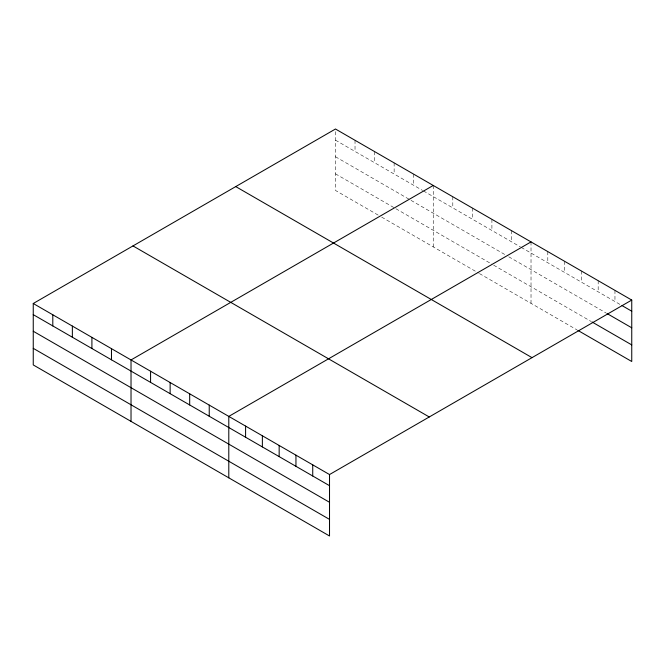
<?xml version="1.0" encoding="UTF-8"?>
<svg xmlns="http://www.w3.org/2000/svg" width="665" height="665" viewBox="0 0 665 665"><rect width="100%" height="100%" fill="white"/><g stroke="black" fill="none" stroke-linecap="round" stroke-linejoin="round"><path stroke-width="0.5" stroke-dasharray="3.33 2.49" d="M378.136 215.078L335.476 190.448L335.476 129.01M335.476 140.157L422.583 190.439M423.472 190.955L520.354 246.89M521.235 247.405L620.262 304.578M335.476 156.749L410.139 199.857M411.028 200.373L505.242 254.762M508.8 256.815L606.123 313.007M335.476 173.848L394.137 207.721M395.916 208.744L491.909 264.163M493.688 265.194L591.102 321.436M381.693 217.131L478.576 273.066M479.465 273.581L576.962 329.865M614.959 290.372L614.959 301.511M598.176 280.68L598.176 291.819M581.385 270.988L581.385 282.126M564.593 261.295L564.593 272.434M547.802 251.603L547.802 262.741M531.019 241.91L531.019 303.34M511.46 230.622L511.46 241.761M491.909 219.334L491.909 230.472M472.358 208.037L472.358 219.184M452.799 196.749L452.799 207.887M433.248 185.46L433.248 246.89M413.688 174.172L413.688 185.311M394.137 162.883L394.137 174.022M374.586 151.595L374.586 162.734M355.027 140.307L355.027 151.445"/><path stroke-width="1" d="M329.524 502.291L329.524 474.552L33.25 303.498L33.25 364.935L329.524 535.99L329.524 502.291L33.25 331.237M577.852 330.38L631.75 361.502L631.75 300.065L335.476 129.01L33.25 303.498M433.248 185.46L131.022 359.948L131.022 421.377M531.019 241.91L228.793 416.398L228.793 477.827M329.524 474.552L631.75 300.065M622.033 305.592L631.75 311.203M607.012 313.523L631.75 327.803M591.983 321.943L631.75 344.902M235.743 186.591L532.017 357.645M132.983 245.917L429.257 416.972M33.25 314.645L329.524 485.691M33.25 348.335L329.524 519.39M312.733 464.86L312.733 475.999M295.95 455.168L295.95 466.306M279.159 445.475L279.159 456.614M262.367 435.783L262.367 446.922M245.585 426.09L245.585 437.229M209.234 405.11L209.234 416.248M189.683 393.821L189.683 404.96M170.132 382.525L170.132 393.672M150.573 371.236L150.573 382.375M111.471 348.66L111.471 359.798M91.911 337.371L91.911 348.51M72.36 326.083L72.36 337.222M52.801 314.794L52.801 325.933"/></g></svg>
